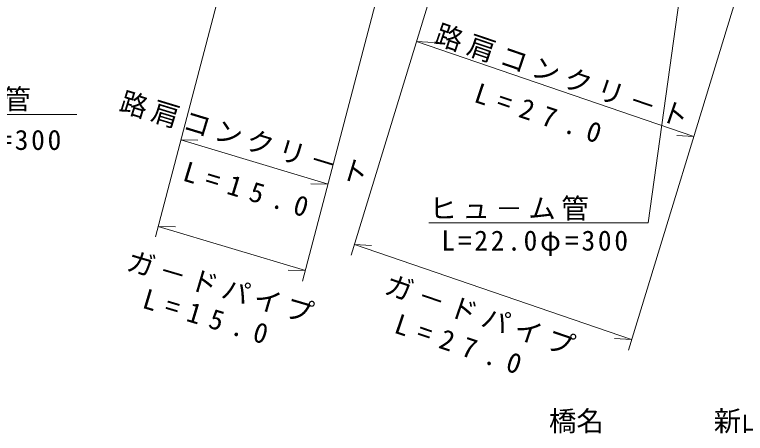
# Model space of a CAD drawing. Units: millimetres, scale not verified. Extents: x 40000 to 680000, y 20000 to 380000.
# Drawn here: x 446173 to 512706, y 247769 to 285943 of the extents above; entities that cross this region are included whole.
import ezdxf
from ezdxf.enums import TextEntityAlignment as Align

# ---------------------------------------------------------------- set-up
doc = ezdxf.new("R2010")
doc.units = ezdxf.units.MM
doc.header["$LTSCALE"] = 1000
doc.layers.add('M-STR-HTXT', color=7, linetype='Continuous', lineweight=13)
doc.styles.add('ＭＳ ゴシック', font='')
doc.styles.get('ＭＳ ゴシック').set_extended_font_data('MS Gothic')

msp = doc.modelspace()

# ---------------------------------------------------------------- linework, layer by layer
at = {"layer": 'M-STR-HTXT'}
for p, q in [((469120, 304363), (458995, 265675)), ((472393, 261643), (482518, 300331)), ((487460, 298867), (476812, 264029)), ((502054, 255362), (512702, 290200)), ((507107, 290411), (503842, 266976)), ((482763, 283500), (484318, 283410)), ((482763, 283500), (508005, 274833)), ((431725, 276850), (451836, 276850)), ((508005, 274833), (506450, 274923)), ((461310, 274521), (462868, 274491)), ((461310, 274521), (474708, 270489)), ((474708, 270489), (473150, 270519)), ((503842, 266976), (483890, 266976)), ((459248, 266642), (460806, 266612)), ((459248, 266642), (472646, 262610)), ((477104, 264985), (478659, 264895)), ((477104, 264985), (502346, 256319)), ((472646, 262610), (471089, 262640)), ((502346, 256319), (500791, 256408))]:
    msp.add_line(p, q, dxfattribs=at)

# ---------------------------------------------------------------- texts
at = {"layer": 'M-STR-HTXT', "style": 'ＭＳ ゴシック'}
msp.add_text('橋名\u3000\u3000\u3000\u3000新山根橋', height=1833, dxfattribs=at).set_placement((494821, 247429), align=Align.BOTTOM_LEFT)
at = {"layer": 'M-STR-HTXT', "char_height": 1833, "attachment_point": 7, "style": 'ＭＳ ゴシック'}
for s, insert, rotation in [('\\T1.24;路肩コンクリ－ト', (484203, 283216), 341.2), ('\\T1.72;L=27.0', (487874, 277992), 341.3), ('\\T1.2;路肩コンクリ－ト', (455532, 277040), 343.1), ('\\T1.68;L=15.0', (461360, 270816), 343.2), ('\\T1.2;ガ－ドパイプ', (456211, 262610), 343.6), ('\\T1.24;ガ－ドパイプ', (479684, 260484), 341.2), ('\\T1.68;L=15.0', (457682, 259215), 343.3), ('\\T1.72;L=27.0', (480602, 256954), 341.2)]:
    msp.add_mtext(s, dxfattribs=dict(at, insert=insert, rotation=rotation))
for s, insert in [('\\T1.2;ヒュ－ム管', (433136, 277116)), ('\\T1.2;L=15.0φ=300', (433433, 273109)), ('\\T1.2;ヒュ－ム管', (483940, 267162)), ('\\T1.2;L=22.0φ=300', (485033, 263933))]:
    msp.add_mtext(s, dxfattribs=dict(at, insert=insert))

doc.saveas('drawing.dxf')
